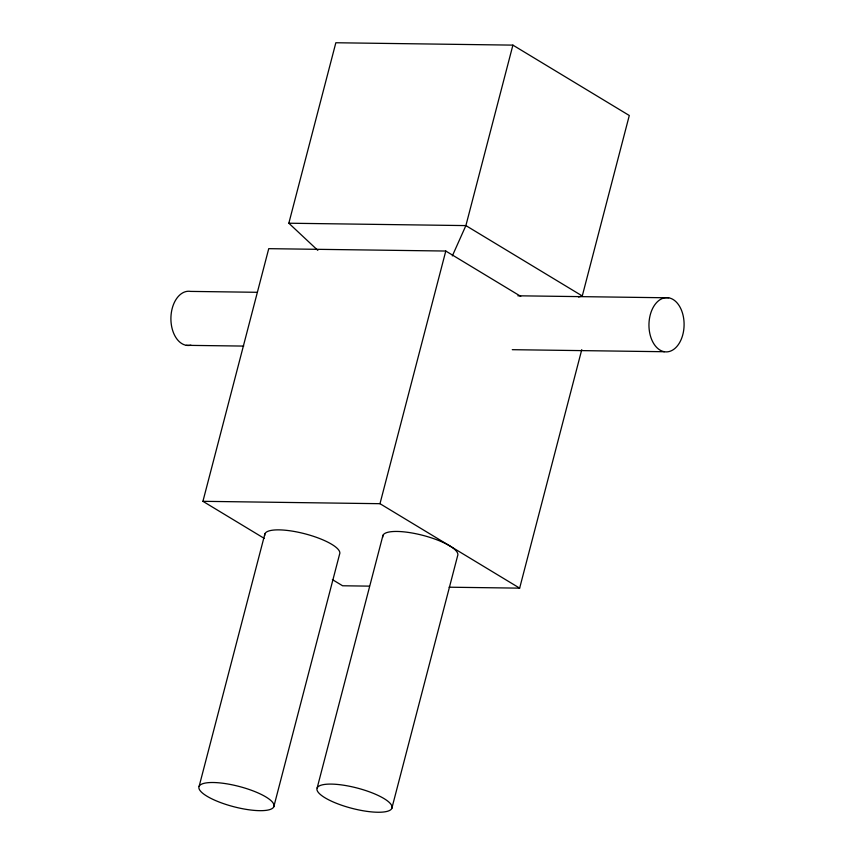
<?xml version="1.0" encoding="UTF-8"?>
<svg xmlns="http://www.w3.org/2000/svg" width="855" height="855" viewBox="0 0 855 855"><rect width="100%" height="100%" fill="white"/><g stroke="black" fill="none" stroke-linecap="round" stroke-linejoin="round"><path stroke-width="1.28" d="M264.248 538.394L202.924 501.319L268.737 248.666L445.786 251.039L520.738 296.354M317.814 250.355L288.84 223.219L335.844 42.75L512.904 45.123L629.291 115.5L582.276 295.969L578.482 296.984M199.13 786.365L264.943 533.702M273.782 806.821A38.742 10.484 14.6 0 0 221.605 783.095A38.742 10.484 14.6 0 0 213.974 799.853A38.742 10.484 14.6 0 0 273.782 806.821L339.595 554.168A38.742 10.484 14.6 0 0 303.397 533.413A38.742 10.484 14.6 0 0 264.751 535.54M581.763 349.674L519.648 588.144L379.983 503.691L445.786 251.039M317.162 787.936L382.976 535.283M512.904 45.123L465.89 225.592L452.338 255.912M391.814 808.403A38.742 10.484 14.6 0 0 339.649 784.676A38.742 10.484 14.6 0 0 332.018 801.434A38.742 10.484 14.6 0 0 391.814 808.403L457.628 555.75A38.742 10.484 14.6 0 0 421.44 534.995A38.742 10.484 14.6 0 0 382.784 537.122M288.84 223.219L465.89 225.592L582.276 295.969M257.334 292.303L190.622 291.405A27.125 17.57 -89.2 0 0 170.904 318.926A27.125 17.57 -89.2 0 0 190.922 345.174M517.884 295.798L668.663 297.807A27.125 17.57 -89.2 0 1 680.559 340.824A27.125 17.57 -89.2 0 1 650.345 335.662A27.125 17.57 -89.2 0 1 668.663 297.807M186.337 345.324L243.718 346.083M512.273 349.684L664.378 351.726M202.924 501.319L379.983 503.691M369.221 586.135L342.599 585.771L332.371 579.594M449.089 587.203L519.648 588.144"/></g></svg>
